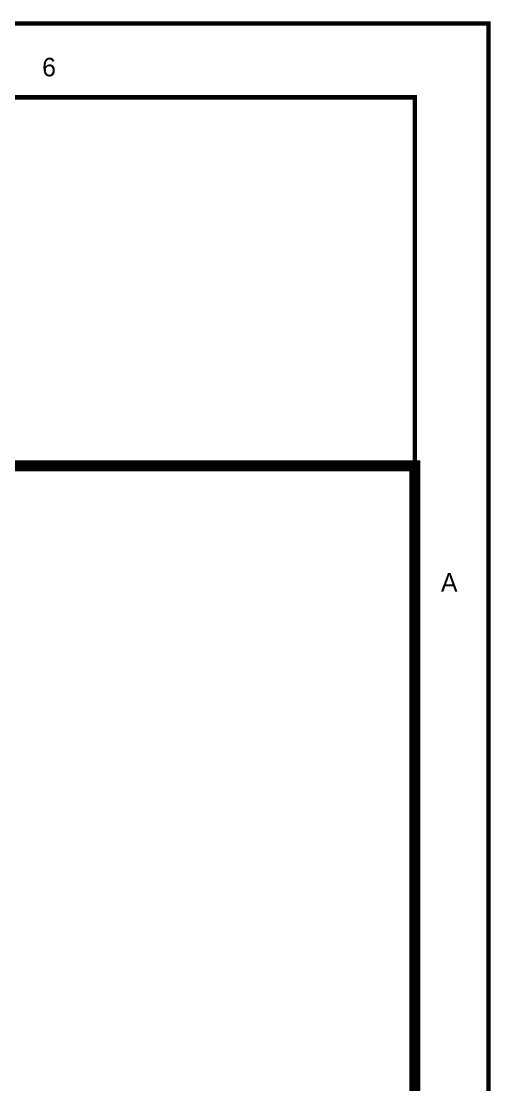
# Model space of a CAD drawing. Header units: millimetres. Extents: x 0 to 13.8, y 0 to 11.8.
# Drawn here: x 12.531 to 13.785, y 8.977 to 11.817 of the extents above; entities that cross this region are included whole.
import ezdxf

# ---------------------------------------------------------------- set-up
doc = ezdxf.new("R2010")
doc.units = ezdxf.units.MM
doc.header["$MEASUREMENT"] = 0
doc.layers.add('Sheet', color=255, linetype='Continuous')

msp = doc.modelspace()

# ---------------------------------------------------------------- linework, layer by layer
at = {"layer": 'Sheet'}
for points, const_width in [([(0, 11.811), (13.7795, 11.811), (13.7795, 0), (0, 0), (0, 11.811)], 0.0118), ([(0, 11.811), (0, 0), (13.7795, 0), (13.7795, 11.811), (0, 11.811), (0, 11.811)], 0.0039), ([(0.1971, 11.6139), (13.5829, 11.6139), (13.5829, 0.1967), (0.1971, 0.1967), (0.1971, 11.6139)], 0.0118), ([(0.1971, 11.6139), (0.1971, 0.1967), (13.5829, 0.1967), (13.5829, 11.6139), (0.1971, 11.6139), (0.1971, 11.6139)], 0.0039)]:
    msp.add_lwpolyline(points, close=True, dxfattribs=dict(at, const_width=const_width))
for points, const_width in [([(13.7795, 11.811), (13.5829, 11.811)], 0.0118), ([(13.7795, 11.811), (13.7795, 11.6139)], 0.0118), ([(9.8425, 10.6297), (13.5829, 10.6297), (13.5829, 7.874)], 0.0295)]:
    msp.add_lwpolyline(points, dxfattribs=dict(at, const_width=const_width))

# ---------------------------------------------------------------- texts
for s, p in [('6', (12.5871, 11.6699)), ('A', (13.6525, 10.2941))]:
    msp.add_text(s, height=0.0494, dxfattribs=at).set_placement(p)

doc.saveas('drawing.dxf')
